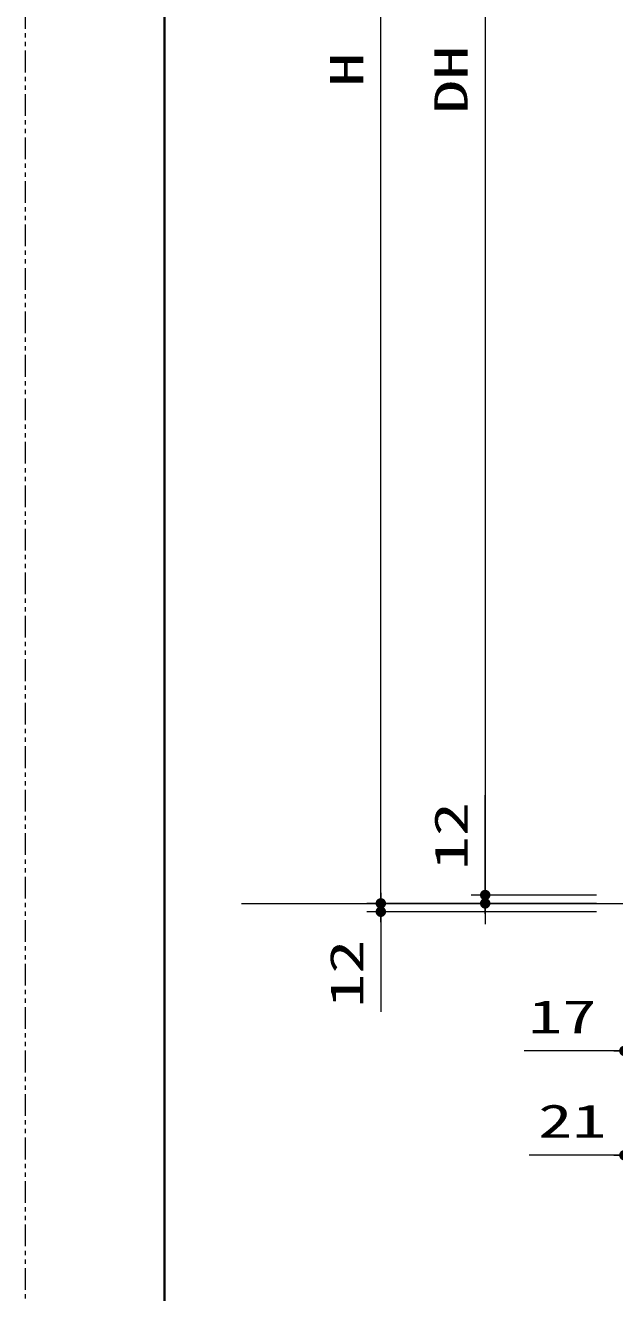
# Model space of a CAD drawing. Units: millimetres, scale not verified. Extents: x -1306 to 1306, y -607 to 607.
# Drawn here: x -1293 to -1123.6, y -94.8 to 269.5 of the extents above; entities that cross this region are included whole.
import ezdxf
from ezdxf.enums import TextEntityAlignment as Align

# ---------------------------------------------------------------- set-up
doc = ezdxf.new("R2010")
doc.units = ezdxf.units.MM
doc.header["$LTSCALE"] = 5
doc.header["$PDMODE"] = 32
doc.header["$PDSIZE"] = 2.5
doc.linetypes.add('USER1', pattern=[2.5, 1.25, -0.25, 0.25, -0.25, 0.25, -0.25])
for name, color, linetype, lineweight in [('0-1_線(黄)', 2, 'Continuous', 15), ('0-3_陰線', 4, 'USER1', 9), ('1-1_寸法線', 3, 'Continuous', 13), ('1-4_DEFPOINTS', 7, 'Continuous', 5), ('1-5_0', 3, 'Continuous', 25), ('1-7_図面枠', 7, 'Continuous', 35)]:
    doc.layers.add(name, color=color, linetype=linetype, lineweight=lineweight)
doc.styles.add('ＭＳ ゴシック', font='')
doc.styles.get('ＭＳ ゴシック').set_extended_font_data('MS Gothic')

# ---------------------------------------------------------------- blocks, each defined once
blk = doc.blocks.new('_DOT')
at = {"layer": '1-5_0'}
blk.add_line((-2.5, 0), (-5, 0), dxfattribs=at)
for points in [[(0, 0), (-2.5, 0), (-2.48, 0.313)], [(0, 0), (-2.48, -0.313), (-2.5, 0)], [(0, 0), (-2.48, 0.313), (-2.421, 0.622)], [(0, 0), (-2.421, -0.622), (-2.48, -0.313)], [(0, 0), (-2.421, 0.622), (-2.324, 0.92)], [(0, 0), (-2.324, -0.92), (-2.421, -0.622)], [(0, 0), (-2.324, 0.92), (-2.191, 1.204)], [(0, 0), (-2.191, -1.204), (-2.324, -0.92)], [(0, 0), (-2.191, 1.204), (-2.023, 1.469)], [(0, 0), (-2.023, -1.469), (-2.191, -1.204)], [(0, 0), (-2.023, 1.469), (-1.822, 1.711)], [(0, 0), (-1.822, -1.711), (-2.023, -1.469)], [(0, 0), (-1.822, 1.711), (-1.594, 1.926)], [(0, 0), (-1.594, -1.926), (-1.822, -1.711)], [(0, 0), (-1.594, 1.926), (-1.34, 2.111)], [(0, 0), (-1.34, -2.111), (-1.594, -1.926)], [(0, 0), (-1.34, 2.111), (-1.064, 2.262)], [(0, 0), (-1.064, -2.262), (-1.34, -2.111)], [(0, 0), (-1.064, 2.262), (-0.773, 2.378)], [(0, 0), (-0.773, -2.378), (-1.064, -2.262)], [(0, 0), (-0.773, 2.378), (-0.468, 2.456)], [(0, 0), (-0.468, -2.456), (-0.773, -2.378)], [(0, 0), (-0.468, 2.456), (-0.157, 2.495)], [(0, 0), (-0.157, -2.495), (-0.468, -2.456)], [(0, 0), (-0.157, 2.495), (0.157, 2.495)], [(0, 0), (0.157, -2.495), (-0.157, -2.495)], [(0, 0), (0.157, 2.495), (0.468, 2.456)], [(0, 0), (0.468, 2.456), (0.773, 2.378)], [(0, 0), (0.773, 2.378), (1.064, 2.262)], [(0, 0), (1.064, 2.262), (1.34, 2.111)], [(0, 0), (1.34, 2.111), (1.594, 1.926)], [(0, 0), (1.594, 1.926), (1.822, 1.711)], [(0, 0), (1.822, 1.711), (2.023, 1.469)], [(0, 0), (2.023, 1.469), (2.191, 1.204)], [(0, 0), (2.191, 1.204), (2.324, 0.92)], [(0, 0), (2.324, 0.92), (2.421, 0.622)], [(0, 0), (2.421, 0.622), (2.48, 0.313)], [(0, 0), (2.48, 0.313), (2.5, 0)], [(0, 0), (0.468, -2.456), (0.157, -2.495)], [(0, 0), (0.773, -2.378), (0.468, -2.456)], [(0, 0), (1.064, -2.262), (0.773, -2.378)], [(0, 0), (1.34, -2.111), (1.064, -2.262)], [(0, 0), (1.594, -1.926), (1.34, -2.111)], [(0, 0), (1.822, -1.711), (1.594, -1.926)], [(0, 0), (2.023, -1.469), (1.822, -1.711)], [(0, 0), (2.191, -1.204), (2.023, -1.469)], [(0, 0), (2.324, -0.92), (2.191, -1.204)], [(0, 0), (2.421, -0.622), (2.324, -0.92)], [(0, 0), (2.48, -0.313), (2.421, -0.622)], [(0, 0), (2.5, 0), (2.48, -0.313)]]:
    blk.add_solid(points, dxfattribs=at)

msp = doc.modelspace()

# ---------------------------------------------------------------- linework, layer by layer
at = {"layer": '0-1_線(黄)'}
msp.add_line((-1230.824, 17.082), (-678.959, 17.082), dxfattribs=at)
at = {"layer": '0-3_陰線'}
msp.add_line((-1292.964, -594), (-1292.964, 594), dxfattribs=at)
at = {"layer": '1-1_寸法線'}
for p, q in [((-1190.804, 20.082), (-1190.804, 494.082)), ((-1160.804, 486.082), (-1160.804, 22.482)), ((-1160.804, 22.482), (-1160.804, 48.244)), ((-1190.804, 20.082), (-1190.804, 23.082)), ((-1128.804, 19.482), (-1164.804, 19.482)), ((-1128.804, 19.482), (-1164.804, 19.482)), ((-1160.804, 17.082), (-1160.804, 19.482)), ((-1128.804, 17.082), (-1194.804, 17.082)), ((-1128.804, 17.082), (-1194.804, 17.082)), ((-1128.804, 14.682), (-1194.804, 14.682)), ((-1190.804, 17.082), (-1190.804, 14.682)), ((-1128.804, 17.082), (-1164.804, 17.082)), ((-1190.804, 11.682), (-1190.804, -14.08)), ((-1160.804, 14.082), (-1160.804, 11.082)), ((-1123.804, -25.318), (-1149.566, -25.318)), ((-1123.804, -55.318), (-1148.138, -55.318))]:
    msp.add_line(p, q, dxfattribs=at)
at = {"layer": '1-4_DEFPOINTS'}
for p in [(-1190.804, 17.082), (-1160.804, 19.482), (-1160.804, 17.082)]:
    msp.add_point(p, dxfattribs=at)
at = {"layer": '1-7_図面枠'}
msp.add_lwpolyline([(-1252.964, -554), (347.036, -554), (347.036, 554), (-1252.964, 554)], close=True, dxfattribs=at)

# ---------------------------------------------------------------- block references
at = {"layer": '1-1_寸法線', "xscale": 0.6, "yscale": 0.6}
for p, rotation in [((-1160.804, 19.482), 270), ((-1160.804, 19.482), 270), ((-1190.804, 17.082), 270), ((-1190.804, 17.082), 270), ((-1160.804, 17.082), 90), ((-1190.804, 14.682), 90)]:
    msp.add_blockref('_DOT', p, dxfattribs=dict(at, rotation=rotation))
for p in [(-1120.804, -25.318), (-1120.804, -55.318)]:
    msp.add_blockref('_DOT', p, dxfattribs=at)

# ---------------------------------------------------------------- texts
at = {"layer": '1-1_寸法線', "style": 'ＭＳ ゴシック', "width": 1.5}
for s, p in [('DH', (-1162.954, 244.044)), ('H', (-1192.954, 251.844)), ('12', (-1162.954, 26.625)), ('12', (-1192.954, -12.937))]:
    msp.add_text(s, height=9.604, rotation=90, dxfattribs=at).set_placement(p, align=Align.BOTTOM_LEFT)
for s, p in [('17', (-1148.423, -23.169)), ('21', (-1145.566, -53.169))]:
    msp.add_text(s, height=9.604, dxfattribs=at).set_placement(p, align=Align.BOTTOM_LEFT)

doc.saveas('drawing.dxf')
